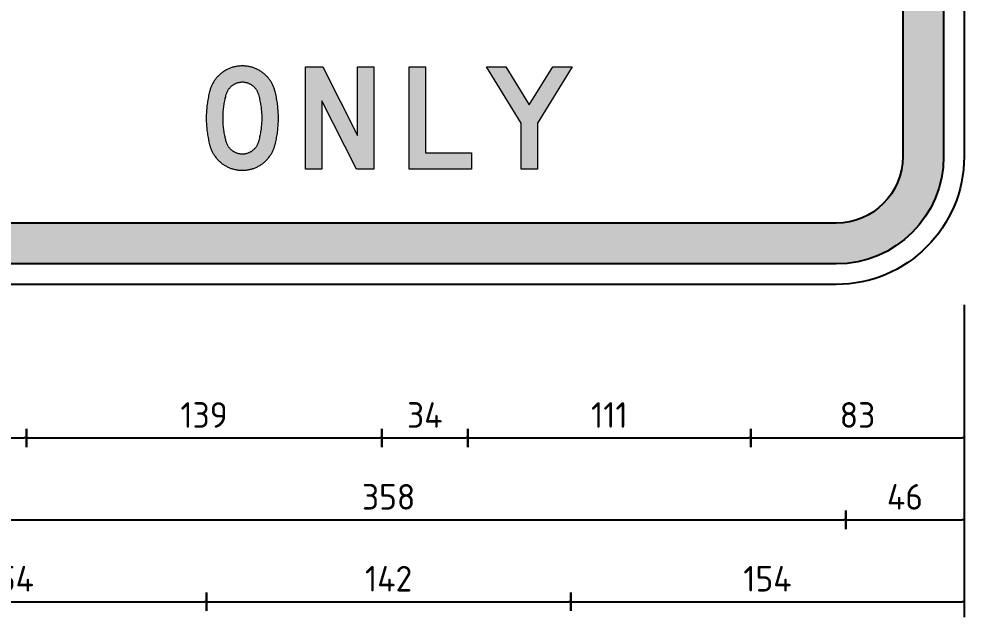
# Model space of a CAD drawing. Extents: x 0 to 752, y 0 to 297.
# Drawn here: x 184.2 to 276.6, y 108.2 to 166.6 of the extents above; entities that cross this region are included whole.
import ezdxf

# ---------------------------------------------------------------- set-up
doc = ezdxf.new("R2010")
doc.units = 0
doc.layers.get('0').update_dxf_attribs({"linetype": 'CONTINUOUS'})
doc.layers.get('DEFPOINTS').update_dxf_attribs({"linetype": 'CONTINUOUS'})
for name, color, linetype in [('L25', 1, 'CONTINUOUS'), ('L35', 3, 'CONTINUOUS'), ('T25', 1, 'CONTINUOUS')]:
    doc.layers.add(name, color=color, linetype=linetype)
doc.styles.add('ISO', font='iso3098b.shx')
doc.dimstyles.new('SIGNSDIM', dxfattribs={"dimtxt": 2.5, "dimasz": 0.2, "dimexe": 1.5, "dimexo": 2, "dimgap": 1, "dimtad": 1, "dimdec": 4, "dimlfac": 4, "dimrnd": 1, "dimdsep": 46, "dimtxsty": 'ISO', "dimblk": 'SGNDIM', "dimcen": 2.5, "dimse2": 1, "dimadec": 0, "dimazin": 0, "dimtfac": 1, "dimtdec": 4, "dimtix": 1, "dimtmove": 0, "dimatfit": 3, "dimldrblk": 'SGNDIM', "dimfxl": 1, "dimtolj": 1, "dimtzin": 0, "dimarcsym": 0})

# ---------------------------------------------------------------- blocks, each defined once
blk = doc.blocks.new('SGNDIM')
for p, q in [((0, 0), (-1, 0)), ((0, 4.5), (0, -4.5))]:
    blk.add_line(p, q)
blk = doc.blocks.new('*D5')
at = {"layer": 'DEFPOINTS', "color": 0, "transparency": 16777216}
for p in [(164.066, 140.7), (184.905, 140.7), (184.905, 125.7)]:
    blk.add_point(p, dxfattribs=at)
at = {"layer": 'T25', "color": 0, "lineweight": -2, "transparency": 16777216}
for p, q in [((164.066, 138.7), (164.066, 124.2)), ((164.266, 125.7), (184.705, 125.7))]:
    blk.add_line(p, q, dxfattribs=at)
at = {"layer": 'T25', "color": 0, "lineweight": -2, "transparency": 16777216, "xscale": 0.2, "yscale": 0.2, "zscale": 0.2, "rotation": 180}
blk.add_blockref('SGNDIM', (164.066, 125.7), dxfattribs=at)
at = {"layer": 'T25', "color": 0, "lineweight": -2, "transparency": 16777216, "xscale": 0.2, "yscale": 0.2, "zscale": 0.2}
blk.add_blockref('SGNDIM', (184.905, 125.7), dxfattribs=at)
at = {"layer": 'T25', "color": 0, "transparency": 16777216, "insert": (174.486, 127.95), "char_height": 2.5, "attachment_point": 5, "style": 'ISO'}
blk.add_mtext('\\A1;83', dxfattribs=at)
blk = doc.blocks.new('*D6')
at = {"layer": 'DEFPOINTS', "color": 0, "transparency": 16777216}
for p in [(184.905, 140.7), (219.65, 140.7), (219.65, 125.7)]:
    blk.add_point(p, dxfattribs=at)
at = {"layer": 'T25', "color": 0, "lineweight": -2, "transparency": 16777216}
blk.add_line((185.105, 125.7), (219.45, 125.7), dxfattribs=at)
at = {"layer": 'T25', "color": 0, "lineweight": -2, "transparency": 16777216, "xscale": 0.2, "yscale": 0.2, "zscale": 0.2, "rotation": 180}
blk.add_blockref('SGNDIM', (184.905, 125.7), dxfattribs=at)
at = {"layer": 'T25', "color": 0, "lineweight": -2, "transparency": 16777216, "xscale": 0.2, "yscale": 0.2, "zscale": 0.2}
blk.add_blockref('SGNDIM', (219.65, 125.7), dxfattribs=at)
at = {"layer": 'T25', "color": 0, "transparency": 16777216, "insert": (202.278, 127.95), "char_height": 2.5, "attachment_point": 5, "style": 'ISO'}
blk.add_mtext('\\A1;139', dxfattribs=at)
blk = doc.blocks.new('*D7')
at = {"layer": 'DEFPOINTS', "color": 0, "transparency": 16777216}
for p in [(219.65, 140.7), (228.055, 140.7), (228.055, 125.7)]:
    blk.add_point(p, dxfattribs=at)
at = {"layer": 'T25', "color": 0, "lineweight": -2, "transparency": 16777216}
blk.add_line((219.85, 125.7), (227.855, 125.7), dxfattribs=at)
at = {"layer": 'T25', "color": 0, "lineweight": -2, "transparency": 16777216, "xscale": 0.2, "yscale": 0.2, "zscale": 0.2, "rotation": 180}
blk.add_blockref('SGNDIM', (219.65, 125.7), dxfattribs=at)
at = {"layer": 'T25', "color": 0, "lineweight": -2, "transparency": 16777216, "xscale": 0.2, "yscale": 0.2, "zscale": 0.2}
blk.add_blockref('SGNDIM', (228.055, 125.7), dxfattribs=at)
at = {"layer": 'T25', "color": 0, "transparency": 16777216, "insert": (223.853, 127.95), "char_height": 2.5, "attachment_point": 5, "style": 'ISO'}
blk.add_mtext('\\A1;34', dxfattribs=at)
blk = doc.blocks.new('*D8')
at = {"layer": 'DEFPOINTS', "color": 0, "transparency": 16777216}
for p in [(228.055, 140.7), (255.727, 140.7), (255.727, 125.7)]:
    blk.add_point(p, dxfattribs=at)
at = {"layer": 'T25', "color": 0, "lineweight": -2, "transparency": 16777216}
blk.add_line((228.255, 125.7), (255.527, 125.7), dxfattribs=at)
at = {"layer": 'T25', "color": 0, "lineweight": -2, "transparency": 16777216, "xscale": 0.2, "yscale": 0.2, "zscale": 0.2, "rotation": 180}
blk.add_blockref('SGNDIM', (228.055, 125.7), dxfattribs=at)
at = {"layer": 'T25', "color": 0, "lineweight": -2, "transparency": 16777216, "xscale": 0.2, "yscale": 0.2, "zscale": 0.2}
blk.add_blockref('SGNDIM', (255.727, 125.7), dxfattribs=at)
at = {"layer": 'T25', "color": 0, "transparency": 16777216, "insert": (241.891, 127.95), "char_height": 2.5, "attachment_point": 5, "style": 'ISO'}
blk.add_mtext('\\A1;111', dxfattribs=at)
blk = doc.blocks.new('*D9')
at = {"layer": 'DEFPOINTS', "color": 0, "transparency": 16777216}
for p in [(255.727, 140.7), (276.566, 140.7), (276.566, 125.7)]:
    blk.add_point(p, dxfattribs=at)
at = {"layer": 'T25', "color": 0, "lineweight": -2, "transparency": 16777216}
for p, q in [((276.566, 138.7), (276.566, 124.2)), ((255.927, 125.7), (276.366, 125.7))]:
    blk.add_line(p, q, dxfattribs=at)
at = {"layer": 'T25', "color": 0, "lineweight": -2, "transparency": 16777216, "xscale": 0.2, "yscale": 0.2, "zscale": 0.2, "rotation": 180}
blk.add_blockref('SGNDIM', (255.727, 125.7), dxfattribs=at)
at = {"layer": 'T25', "color": 0, "lineweight": -2, "transparency": 16777216, "xscale": 0.2, "yscale": 0.2, "zscale": 0.2}
blk.add_blockref('SGNDIM', (276.566, 125.7), dxfattribs=at)
at = {"layer": 'T25', "color": 0, "transparency": 16777216, "insert": (266.147, 127.95), "char_height": 2.5, "attachment_point": 5, "style": 'ISO'}
blk.add_mtext('\\A1;83', dxfattribs=at)
blk = doc.blocks.new('*D11')
at = {"layer": 'DEFPOINTS', "color": 0, "transparency": 16777216}
for p in [(175.629, 140.7), (265.004, 140.7), (265.004, 117.7)]:
    blk.add_point(p, dxfattribs=at)
at = {"layer": 'T25', "color": 0, "lineweight": -2, "transparency": 16777216}
blk.add_line((175.829, 117.7), (264.804, 117.7), dxfattribs=at)
at = {"layer": 'T25', "color": 0, "lineweight": -2, "transparency": 16777216, "xscale": 0.2, "yscale": 0.2, "zscale": 0.2, "rotation": 180}
blk.add_blockref('SGNDIM', (175.629, 117.7), dxfattribs=at)
at = {"layer": 'T25', "color": 0, "lineweight": -2, "transparency": 16777216, "xscale": 0.2, "yscale": 0.2, "zscale": 0.2}
blk.add_blockref('SGNDIM', (265.004, 117.7), dxfattribs=at)
at = {"layer": 'T25', "color": 0, "transparency": 16777216, "insert": (220.316, 119.95), "char_height": 2.5, "attachment_point": 5, "style": 'ISO'}
blk.add_mtext('\\A1;358', dxfattribs=at)
blk = doc.blocks.new('*D12')
at = {"layer": 'DEFPOINTS', "color": 0, "transparency": 16777216}
for p in [(265.004, 140.7), (276.566, 140.7), (276.566, 117.7)]:
    blk.add_point(p, dxfattribs=at)
at = {"layer": 'T25', "color": 0, "lineweight": -2, "transparency": 16777216}
for p, q in [((276.566, 138.7), (276.566, 116.2)), ((265.204, 117.7), (276.366, 117.7))]:
    blk.add_line(p, q, dxfattribs=at)
at = {"layer": 'T25', "color": 0, "lineweight": -2, "transparency": 16777216, "xscale": 0.2, "yscale": 0.2, "zscale": 0.2, "rotation": 180}
blk.add_blockref('SGNDIM', (265.004, 117.7), dxfattribs=at)
at = {"layer": 'T25', "color": 0, "lineweight": -2, "transparency": 16777216, "xscale": 0.2, "yscale": 0.2, "zscale": 0.2}
blk.add_blockref('SGNDIM', (276.566, 117.7), dxfattribs=at)
at = {"layer": 'T25', "color": 0, "transparency": 16777216, "insert": (270.785, 119.95), "char_height": 2.5, "attachment_point": 5, "style": 'ISO'}
blk.add_mtext('\\A1;46', dxfattribs=at)
blk = doc.blocks.new('*D13')
at = {"layer": 'DEFPOINTS', "color": 0, "transparency": 16777216}
for p in [(164.066, 140.7), (202.509, 140.7), (202.509, 109.7)]:
    blk.add_point(p, dxfattribs=at)
at = {"layer": 'T25', "color": 0, "lineweight": -2, "transparency": 16777216}
for p, q in [((164.066, 138.7), (164.066, 108.2)), ((164.266, 109.7), (202.309, 109.7))]:
    blk.add_line(p, q, dxfattribs=at)
at = {"layer": 'T25', "color": 0, "lineweight": -2, "transparency": 16777216, "xscale": 0.2, "yscale": 0.2, "zscale": 0.2, "rotation": 180}
blk.add_blockref('SGNDIM', (164.066, 109.7), dxfattribs=at)
at = {"layer": 'T25', "color": 0, "lineweight": -2, "transparency": 16777216, "xscale": 0.2, "yscale": 0.2, "zscale": 0.2}
blk.add_blockref('SGNDIM', (202.509, 109.7), dxfattribs=at)
at = {"layer": 'T25', "color": 0, "transparency": 16777216, "insert": (183.288, 111.95), "char_height": 2.5, "attachment_point": 5, "style": 'ISO'}
blk.add_mtext('\\A1;154', dxfattribs=at)
blk = doc.blocks.new('*D14')
at = {"layer": 'DEFPOINTS', "color": 0, "transparency": 16777216}
for p in [(202.509, 140.7), (238.123, 140.7), (238.123, 109.7)]:
    blk.add_point(p, dxfattribs=at)
at = {"layer": 'T25', "color": 0, "lineweight": -2, "transparency": 16777216}
blk.add_line((202.709, 109.7), (237.923, 109.7), dxfattribs=at)
at = {"layer": 'T25', "color": 0, "lineweight": -2, "transparency": 16777216, "xscale": 0.2, "yscale": 0.2, "zscale": 0.2, "rotation": 180}
blk.add_blockref('SGNDIM', (202.509, 109.7), dxfattribs=at)
at = {"layer": 'T25', "color": 0, "lineweight": -2, "transparency": 16777216, "xscale": 0.2, "yscale": 0.2, "zscale": 0.2}
blk.add_blockref('SGNDIM', (238.123, 109.7), dxfattribs=at)
at = {"layer": 'T25', "color": 0, "transparency": 16777216, "insert": (220.316, 111.95), "char_height": 2.5, "attachment_point": 5, "style": 'ISO'}
blk.add_mtext('\\A1;142', dxfattribs=at)
blk = doc.blocks.new('*D15')
at = {"layer": 'DEFPOINTS', "color": 0, "transparency": 16777216}
for p in [(238.123, 140.7), (276.566, 140.7), (276.566, 109.7)]:
    blk.add_point(p, dxfattribs=at)
at = {"layer": 'T25', "color": 0, "lineweight": -2, "transparency": 16777216}
for p, q in [((276.566, 138.7), (276.566, 108.2)), ((238.323, 109.7), (276.366, 109.7))]:
    blk.add_line(p, q, dxfattribs=at)
at = {"layer": 'T25', "color": 0, "lineweight": -2, "transparency": 16777216, "xscale": 0.2, "yscale": 0.2, "zscale": 0.2, "rotation": 180}
blk.add_blockref('SGNDIM', (238.123, 109.7), dxfattribs=at)
at = {"layer": 'T25', "color": 0, "lineweight": -2, "transparency": 16777216, "xscale": 0.2, "yscale": 0.2, "zscale": 0.2}
blk.add_blockref('SGNDIM', (276.566, 109.7), dxfattribs=at)
at = {"layer": 'T25', "color": 0, "transparency": 16777216, "insert": (257.345, 111.95), "char_height": 2.5, "attachment_point": 5, "style": 'ISO'}
blk.add_mtext('\\A1;154', dxfattribs=at)

msp = doc.modelspace()

# ---------------------------------------------------------------- hatches: boundary and pattern name
at = {"layer": 'L25'}
h = msp.add_hatch(color=256, dxfattribs=at)
edge = h.paths.add_edge_path()
edge.add_line((166.066288, 153.200393), (166.066288, 195.700393))
edge.add_arc((176.566288, 195.700393), 10.5, 90, 180, ccw=False)
edge.add_line((176.566288, 206.200393), (264.066288, 206.200393))
edge.add_arc((264.066288, 195.700393), 10.5, 0, 90, ccw=False)
edge.add_line((274.566288, 195.700393), (274.566288, 153.200393))
edge.add_arc((264.066288, 153.200393), 10.5, -90, 0, ccw=False)
edge.add_line((264.066288, 142.700393), (176.566288, 142.700393))
edge.add_arc((176.566288, 153.200393), 10.5, 180, 270, ccw=False)
edge = h.paths.add_edge_path(flags=16)
edge.add_line((170.066288, 153.200393), (170.066288, 195.700393))
edge.add_arc((176.566288, 195.700393), 6.5, 90, 180, ccw=False)
edge.add_line((176.566288, 202.200393), (264.066288, 202.200393))
edge.add_arc((264.066288, 195.700393), 6.5, 0, 90, ccw=False)
edge.add_line((270.566288, 195.700393), (270.566288, 153.200393))
edge.add_arc((264.066288, 153.200393), 6.5, -90, 0, ccw=False)
edge.add_line((264.066288, 146.700393), (176.566288, 146.700393))
edge.add_arc((176.566288, 153.200393), 6.5, 180, 270, ccw=False)
h = msp.add_hatch(color=256, dxfattribs=at)
h.paths.add_polyline_path([(229.868801, 161.954481), (231.766818, 161.954481), (234.064158, 158.252115), (236.366428, 161.954481), (238.264445, 161.954481), (234.867734, 156.452696), (234.867734, 151.956614), (233.265512, 151.956614), (233.265512, 156.452696)])
h.paths.add_polyline_path([(222.335891, 161.954481), (223.933183, 161.954481), (223.933183, 153.553906), (228.429266, 153.553906), (228.429266, 151.956614), (222.335891, 151.956614)])
h.paths.add_polyline_path([(212.180267, 161.954481), (213.876157, 161.954481), (217.277799, 155.254726), (217.277799, 161.954481), (218.875091, 161.954481), (218.875091, 151.956614), (217.17427, 151.956614), (213.777559, 158.651438), (213.777559, 151.956614), (212.180267, 151.956614)])
h.paths.add_polyline_path([(207.620096, 154.653277), (207.654605, 154.776525), (207.684185, 154.894843), (207.713764, 155.018091), (207.743344, 155.141338), (207.767993, 155.264586), (207.797573, 155.387834), (207.817292, 155.511082), (207.837012, 155.63433), (207.856732, 155.762508), (207.876451, 155.885756), (207.891241, 156.009003), (207.906031, 156.137181), (207.915891, 156.260429), (207.92575, 156.388607), (207.93068, 156.511855), (207.94054, 156.640032), (207.94054, 156.76328), (207.94547, 156.891458), (207.94547, 157.014706), (207.94054, 157.142884), (207.94054, 157.271062), (207.93068, 157.394309), (207.92575, 157.522487), (207.915891, 157.645735), (207.906031, 157.768983), (207.891241, 157.897161), (207.876451, 158.020409), (207.856732, 158.148586), (207.837012, 158.271834), (207.817292, 158.395082), (207.797573, 158.51833), (207.767993, 158.641578), (207.743344, 158.764826), (207.713764, 158.888074), (207.684185, 159.011321), (207.654605, 159.134569), (207.620096, 159.252887), (207.600376, 159.307116), (207.580656, 159.361345), (207.560937, 159.415574), (207.536287, 159.469804), (207.511638, 159.524033), (207.486988, 159.573332), (207.457408, 159.622631), (207.427829, 159.67193), (207.39825, 159.721229), (207.36374, 159.770528), (207.329231, 159.814898), (207.289791, 159.859267), (207.250352, 159.903636), (207.210913, 159.948005), (207.171473, 159.987445), (207.127104, 160.026884), (207.087665, 160.066323), (207.038366, 160.100833), (206.993997, 160.135342), (206.944697, 160.169851), (206.900328, 160.199431), (206.846099, 160.22901), (206.7968, 160.25859), (206.747501, 160.283239), (206.693272, 160.307889), (206.639043, 160.332539), (206.584814, 160.352258), (206.530585, 160.371978), (206.476355, 160.386768), (206.422126, 160.401557), (206.362967, 160.416347), (206.308738, 160.426207), (206.249579, 160.436067), (206.19535, 160.445927), (206.136191, 160.450857), (206.077032, 160.450857), (206.017873, 160.455786), (205.963644, 160.450857), (205.904485, 160.450857), (205.845326, 160.445927), (205.791097, 160.436067), (205.731938, 160.426207), (205.672779, 160.416347), (205.61855, 160.401557), (205.564321, 160.386768), (205.505162, 160.371978), (205.450933, 160.352258), (205.396704, 160.332539), (205.347405, 160.307889), (205.293176, 160.283239), (205.243877, 160.25859), (205.189648, 160.22901), (205.140349, 160.199431), (205.091049, 160.169851), (205.04668, 160.135342), (204.997381, 160.100833), (204.953012, 160.066323), (204.908643, 160.026884), (204.869203, 159.987445), (204.824834, 159.948005), (204.785395, 159.903636), (204.750885, 159.859267), (204.711446, 159.814898), (204.676937, 159.770528), (204.642427, 159.721229), (204.612848, 159.67193), (204.583268, 159.622631), (204.553689, 159.573332), (204.524109, 159.524033), (204.49946, 159.469804), (204.47974, 159.415574), (204.45509, 159.361345), (204.440301, 159.307116), (204.420581, 159.252887), (204.386072, 159.134569), (204.356492, 159.011321), (204.321983, 158.888074), (204.297333, 158.764826), (204.267754, 158.641578), (204.243104, 158.51833), (204.223384, 158.395082), (204.198735, 158.271834), (204.179015, 158.148586), (204.164225, 158.020409), (204.149436, 157.897161), (204.134646, 157.768983), (204.124786, 157.645735), (204.114926, 157.522487), (204.105066, 157.394309), (204.100137, 157.271062), (204.095207, 157.142884), (204.095207, 157.014706), (204.095207, 156.891458), (204.095207, 156.76328), (204.100137, 156.640032), (204.105066, 156.511855), (204.114926, 156.388607), (204.124786, 156.260429), (204.134646, 156.137181), (204.149436, 156.009003), (204.164225, 155.885756), (204.179015, 155.762508), (204.198735, 155.63433), (204.223384, 155.511082), (204.243104, 155.387834), (204.267754, 155.264586), (204.297333, 155.141338), (204.321983, 155.018091), (204.356492, 154.894843), (204.386072, 154.776525), (204.420581, 154.653277), (204.440301, 154.599048), (204.45509, 154.544819), (204.47974, 154.49059), (204.49946, 154.436361), (204.524109, 154.387061), (204.553689, 154.332832), (204.583268, 154.283533), (204.612848, 154.234234), (204.642427, 154.184935), (204.676937, 154.135636), (204.711446, 154.091267), (204.750885, 154.046897), (204.785395, 154.002528), (204.824834, 153.963089), (204.869203, 153.91872), (204.908643, 153.87928), (204.953012, 153.844771), (204.997381, 153.805332), (205.04668, 153.770822), (205.091049, 153.741243), (205.140349, 153.706733), (205.189648, 153.677154), (205.243877, 153.647574), (205.293176, 153.622925), (205.347405, 153.598275), (205.396704, 153.578555), (205.450933, 153.553906), (205.505162, 153.539116), (205.564321, 153.519396), (205.61855, 153.504607), (205.672779, 153.489817), (205.731938, 153.479957), (205.791097, 153.470097), (205.845326, 153.465167), (205.904485, 153.460238), (205.963644, 153.455308), (206.017873, 153.455308), (206.077032, 153.455308), (206.136191, 153.460238), (206.19535, 153.465167), (206.249579, 153.470097), (206.308738, 153.479957), (206.362967, 153.489817), (206.422126, 153.504607), (206.476355, 153.519396), (206.530585, 153.539116), (206.584814, 153.553906), (206.639043, 153.578555), (206.693272, 153.598275), (206.747501, 153.622925), (206.7968, 153.647574), (206.846099, 153.677154), (206.900328, 153.706733), (206.944697, 153.741243), (206.993997, 153.770822), (207.038366, 153.805332), (207.087665, 153.844771), (207.127104, 153.87928), (207.171473, 153.91872), (207.210913, 153.963089), (207.250352, 154.002528), (207.289791, 154.046897), (207.329231, 154.091267), (207.36374, 154.135636), (207.39825, 154.184935), (207.427829, 154.234234), (207.457408, 154.283533), (207.486988, 154.332832), (207.511638, 154.387061), (207.536287, 154.436361), (207.560937, 154.49059), (207.580656, 154.544819), (207.600376, 154.599048)], flags=16)
h.paths.add_polyline_path([(209.217388, 154.352552), (209.251897, 154.49059), (209.286407, 154.628627), (209.315986, 154.766665), (209.345566, 154.909632), (209.370215, 155.04767), (209.394865, 155.185708), (209.419515, 155.328675), (209.439234, 155.466713), (209.458954, 155.60968), (209.473744, 155.747718), (209.488533, 155.890685), (209.503323, 156.033653), (209.518113, 156.171691), (209.527973, 156.314658), (209.532903, 156.457626), (209.537832, 156.600593), (209.542762, 156.738631), (209.542762, 156.881598), (209.542762, 157.024566), (209.542762, 157.167533), (209.537832, 157.310501), (209.532903, 157.448538), (209.527973, 157.591506), (209.518113, 157.734474), (209.503323, 157.877441), (209.488533, 158.015479), (209.473744, 158.158446), (209.458954, 158.301414), (209.439234, 158.439451), (209.419515, 158.582419), (209.394865, 158.720456), (209.370215, 158.858494), (209.345566, 159.001462), (209.315986, 159.139499), (209.286407, 159.277537), (209.251897, 159.415574), (209.217388, 159.553612), (209.197668, 159.632491), (209.173019, 159.711369), (209.153299, 159.785318), (209.12372, 159.864197), (209.09907, 159.938145), (209.069491, 160.017024), (209.034981, 160.090973), (209.000472, 160.164921), (208.965962, 160.23887), (208.931453, 160.307889), (208.892014, 160.381838), (208.852574, 160.450857), (208.808205, 160.519875), (208.763836, 160.588894), (208.719467, 160.652983), (208.670168, 160.722002), (208.620868, 160.786091), (208.571569, 160.85018), (208.51734, 160.909339), (208.468041, 160.973427), (208.408882, 161.032586), (208.354653, 161.091745), (208.295494, 161.145975), (208.236335, 161.200204), (208.177176, 161.254433), (208.113087, 161.308662), (208.053928, 161.357961), (207.984909, 161.40726), (207.92082, 161.456559), (207.856732, 161.500928), (207.787713, 161.545298), (207.718694, 161.584737), (207.649675, 161.629106), (207.575726, 161.668545), (207.506708, 161.703055), (207.432759, 161.737564), (207.35881, 161.772074), (207.284861, 161.806583), (207.205983, 161.836163), (207.132034, 161.865742), (207.058085, 161.890392), (206.979207, 161.915041), (206.900328, 161.934761), (206.821449, 161.95941), (206.742571, 161.9742), (206.663692, 161.99392), (206.584814, 162.00871), (206.505935, 162.018569), (206.422126, 162.028429), (206.343248, 162.038289), (206.264369, 162.043219), (206.180561, 162.048149), (206.101682, 162.053079), (206.017873, 162.053079), (205.938995, 162.053079), (205.860116, 162.048149), (205.776308, 162.043219), (205.697429, 162.038289), (205.61362, 162.028429), (205.534742, 162.018569), (205.455863, 162.00871), (205.376984, 161.99392), (205.298106, 161.9742), (205.219227, 161.95941), (205.140349, 161.934761), (205.06147, 161.915041), (204.982591, 161.890392), (204.908643, 161.865742), (204.829764, 161.836163), (204.755815, 161.806583), (204.681867, 161.772074), (204.607918, 161.737564), (204.533969, 161.703055), (204.46495, 161.668545), (204.391002, 161.629106), (204.321983, 161.584737), (204.252964, 161.545298), (204.183945, 161.500928), (204.119856, 161.456559), (204.050837, 161.40726), (203.986749, 161.357961), (203.92266, 161.308662), (203.863501, 161.254433), (203.804342, 161.200204), (203.745183, 161.145975), (203.686024, 161.091745), (203.626865, 161.032586), (203.572636, 160.973427), (203.518407, 160.909339), (203.469107, 160.85018), (203.414878, 160.786091), (203.370509, 160.722002), (203.32121, 160.652983), (203.276841, 160.588894), (203.232472, 160.519875), (203.188102, 160.450857), (203.148663, 160.381838), (203.109224, 160.307889), (203.074714, 160.23887), (203.035275, 160.164921), (203.005696, 160.090973), (202.971186, 160.017024), (202.941607, 159.938145), (202.912027, 159.864197), (202.887378, 159.785318), (202.862728, 159.711369), (202.843008, 159.632491), (202.823289, 159.553612), (202.788779, 159.415574), (202.75427, 159.277537), (202.72469, 159.139499), (202.695111, 159.001462), (202.670461, 158.858494), (202.645812, 158.720456), (202.621162, 158.582419), (202.601443, 158.439451), (202.581723, 158.301414), (202.562003, 158.158446), (202.547213, 158.015479), (202.537354, 157.877441), (202.522564, 157.734474), (202.512704, 157.591506), (202.507774, 157.448538), (202.497914, 157.310501), (202.497914, 157.167533), (202.492984, 157.024566), (202.492984, 156.881598), (202.497914, 156.738631), (202.497914, 156.600593), (202.507774, 156.457626), (202.512704, 156.314658), (202.522564, 156.171691), (202.537354, 156.033653), (202.547213, 155.890685), (202.562003, 155.747718), (202.581723, 155.60968), (202.601443, 155.466713), (202.621162, 155.328675), (202.645812, 155.185708), (202.670461, 155.04767), (202.695111, 154.909632), (202.72469, 154.766665), (202.75427, 154.628627), (202.788779, 154.49059), (202.823289, 154.352552), (202.843008, 154.273673), (202.862728, 154.199725), (202.887378, 154.120846), (202.912027, 154.041967), (202.941607, 153.968019), (202.971186, 153.89407), (203.005696, 153.815191), (203.035275, 153.741243), (203.074714, 153.672224), (203.109224, 153.598275), (203.148663, 153.529256), (203.188102, 153.455308), (203.232472, 153.386289), (203.276841, 153.3222), (203.32121, 153.253181), (203.370509, 153.189092), (203.414878, 153.120073), (203.469107, 153.060914), (203.518407, 152.996826), (203.572636, 152.937667), (203.626865, 152.878508), (203.686024, 152.819349), (203.745183, 152.76019), (203.804342, 152.705961), (203.863501, 152.651731), (203.92266, 152.602432), (203.986749, 152.548203), (204.050837, 152.498904), (204.119856, 152.454535), (204.183945, 152.405236), (204.252964, 152.360867), (204.321983, 152.321427), (204.391002, 152.281988), (204.46495, 152.242549), (204.533969, 152.203109), (204.607918, 152.1686), (204.681867, 152.13409), (204.755815, 152.104511), (204.829764, 152.070002), (204.908643, 152.045352), (204.982591, 152.015772), (205.06147, 151.996053), (205.140349, 151.971403), (205.219227, 151.951684), (205.298106, 151.931964), (205.376984, 151.917174), (205.455863, 151.902384), (205.534742, 151.887595), (205.61362, 151.877735), (205.697429, 151.867875), (205.776308, 151.862945), (205.860116, 151.858015), (205.938995, 151.853085), (206.017873, 151.853085), (206.101682, 151.853085), (206.180561, 151.858015), (206.264369, 151.862945), (206.343248, 151.867875), (206.422126, 151.877735), (206.505935, 151.887595), (206.584814, 151.902384), (206.663692, 151.917174), (206.742571, 151.931964), (206.821449, 151.951684), (206.900328, 151.971403), (206.979207, 151.996053), (207.058085, 152.015772), (207.132034, 152.045352), (207.205983, 152.070002), (207.284861, 152.104511), (207.35881, 152.13409), (207.432759, 152.1686), (207.506708, 152.203109), (207.575726, 152.242549), (207.649675, 152.281988), (207.718694, 152.321427), (207.787713, 152.360867), (207.856732, 152.405236), (207.92082, 152.454535), (207.984909, 152.498904), (208.053928, 152.548203), (208.113087, 152.602432), (208.177176, 152.651731), (208.236335, 152.705961), (208.295494, 152.76019), (208.354653, 152.819349), (208.408882, 152.878508), (208.468041, 152.937667), (208.51734, 152.996826), (208.571569, 153.060914), (208.620868, 153.120073), (208.670168, 153.189092), (208.719467, 153.253181), (208.763836, 153.3222), (208.808205, 153.386289), (208.852574, 153.455308), (208.892014, 153.529256), (208.931453, 153.598275), (208.965962, 153.672224), (209.000472, 153.741243), (209.034981, 153.815191), (209.069491, 153.89407), (209.09907, 153.968019), (209.12372, 154.041967), (209.153299, 154.120846), (209.173019, 154.199725), (209.197668, 154.273673)])

# ---------------------------------------------------------------- linework, layer by layer
for points in [[(166.066288, 153.200393), (166.066288, 195.700393, -0.414213562), (176.566288, 206.200393), (264.066288, 206.200393, -0.414213562), (274.566288, 195.700393), (274.566288, 153.200393, -0.414213562), (264.066288, 142.700393), (176.566288, 142.700393, -0.414213562)], [(170.066288, 153.200393), (170.066288, 195.700393, -0.414213562), (176.566288, 202.200393), (264.066288, 202.200393, -0.414213562), (270.566288, 195.700393), (270.566288, 153.200393, -0.414213562), (264.066288, 146.700393), (176.566288, 146.700393, -0.414213562)]]:
    msp.add_lwpolyline(points, format="xyb", close=True, dxfattribs=at)
at = {"layer": 'L25', "lineweight": 0}
for points in [[(209.217388, 154.352552), (209.251897, 154.49059), (209.286407, 154.628627), (209.315986, 154.766665), (209.345566, 154.909632), (209.370215, 155.04767), (209.394865, 155.185708), (209.419515, 155.328675), (209.439234, 155.466713), (209.458954, 155.60968), (209.473744, 155.747718), (209.488533, 155.890685), (209.503323, 156.033653), (209.518113, 156.171691), (209.527973, 156.314658), (209.532903, 156.457626), (209.537832, 156.600593), (209.542762, 156.738631), (209.542762, 156.881598), (209.542762, 157.024566), (209.542762, 157.167533), (209.537832, 157.310501), (209.532903, 157.448538), (209.527973, 157.591506), (209.518113, 157.734474), (209.503323, 157.877441), (209.488533, 158.015479), (209.473744, 158.158446), (209.458954, 158.301414), (209.439234, 158.439451), (209.419515, 158.582419), (209.394865, 158.720456), (209.370215, 158.858494), (209.345566, 159.001462), (209.315986, 159.139499), (209.286407, 159.277537), (209.251897, 159.415574), (209.217388, 159.553612), (209.197668, 159.632491), (209.173019, 159.711369), (209.153299, 159.785318), (209.12372, 159.864197), (209.09907, 159.938145), (209.069491, 160.017024), (209.034981, 160.090973), (209.000472, 160.164921), (208.965962, 160.23887), (208.931453, 160.307889), (208.892014, 160.381838), (208.852574, 160.450857), (208.808205, 160.519875), (208.763836, 160.588894), (208.719467, 160.652983), (208.670168, 160.722002), (208.620868, 160.786091), (208.571569, 160.85018), (208.51734, 160.909339), (208.468041, 160.973427), (208.408882, 161.032586), (208.354653, 161.091745), (208.295494, 161.145975), (208.236335, 161.200204), (208.177176, 161.254433), (208.113087, 161.308662), (208.053928, 161.357961), (207.984909, 161.40726), (207.92082, 161.456559), (207.856732, 161.500928), (207.787713, 161.545298), (207.718694, 161.584737), (207.649675, 161.629106), (207.575726, 161.668545), (207.506708, 161.703055), (207.432759, 161.737564), (207.35881, 161.772074), (207.284861, 161.806583), (207.205983, 161.836163), (207.132034, 161.865742), (207.058085, 161.890392), (206.979207, 161.915041), (206.900328, 161.934761), (206.821449, 161.95941), (206.742571, 161.9742), (206.663692, 161.99392), (206.584814, 162.00871), (206.505935, 162.018569), (206.422126, 162.028429), (206.343248, 162.038289), (206.264369, 162.043219), (206.180561, 162.048149), (206.101682, 162.053079), (206.017873, 162.053079), (205.938995, 162.053079), (205.860116, 162.048149), (205.776308, 162.043219), (205.697429, 162.038289), (205.61362, 162.028429), (205.534742, 162.018569), (205.455863, 162.00871), (205.376984, 161.99392), (205.298106, 161.9742), (205.219227, 161.95941), (205.140349, 161.934761), (205.06147, 161.915041), (204.982591, 161.890392), (204.908643, 161.865742), (204.829764, 161.836163), (204.755815, 161.806583), (204.681867, 161.772074), (204.607918, 161.737564), (204.533969, 161.703055), (204.46495, 161.668545), (204.391002, 161.629106), (204.321983, 161.584737), (204.252964, 161.545298), (204.183945, 161.500928), (204.119856, 161.456559), (204.050837, 161.40726), (203.986749, 161.357961), (203.92266, 161.308662), (203.863501, 161.254433), (203.804342, 161.200204), (203.745183, 161.145975), (203.686024, 161.091745), (203.626865, 161.032586), (203.572636, 160.973427), (203.518407, 160.909339), (203.469107, 160.85018), (203.414878, 160.786091), (203.370509, 160.722002), (203.32121, 160.652983), (203.276841, 160.588894), (203.232472, 160.519875), (203.188102, 160.450857), (203.148663, 160.381838), (203.109224, 160.307889), (203.074714, 160.23887), (203.035275, 160.164921), (203.005696, 160.090973), (202.971186, 160.017024), (202.941607, 159.938145), (202.912027, 159.864197), (202.887378, 159.785318), (202.862728, 159.711369), (202.843008, 159.632491), (202.823289, 159.553612), (202.788779, 159.415574), (202.75427, 159.277537), (202.72469, 159.139499), (202.695111, 159.001462), (202.670461, 158.858494), (202.645812, 158.720456), (202.621162, 158.582419), (202.601443, 158.439451), (202.581723, 158.301414), (202.562003, 158.158446), (202.547213, 158.015479), (202.537354, 157.877441), (202.522564, 157.734474), (202.512704, 157.591506), (202.507774, 157.448538), (202.497914, 157.310501), (202.497914, 157.167533), (202.492984, 157.024566), (202.492984, 156.881598), (202.497914, 156.738631), (202.497914, 156.600593), (202.507774, 156.457626), (202.512704, 156.314658), (202.522564, 156.171691), (202.537354, 156.033653), (202.547213, 155.890685), (202.562003, 155.747718), (202.581723, 155.60968), (202.601443, 155.466713), (202.621162, 155.328675), (202.645812, 155.185708), (202.670461, 155.04767), (202.695111, 154.909632), (202.72469, 154.766665), (202.75427, 154.628627), (202.788779, 154.49059), (202.823289, 154.352552), (202.843008, 154.273673), (202.862728, 154.199725), (202.887378, 154.120846), (202.912027, 154.041967), (202.941607, 153.968019), (202.971186, 153.89407), (203.005696, 153.815191), (203.035275, 153.741243), (203.074714, 153.672224), (203.109224, 153.598275), (203.148663, 153.529256), (203.188102, 153.455308), (203.232472, 153.386289), (203.276841, 153.3222), (203.32121, 153.253181), (203.370509, 153.189092), (203.414878, 153.120073), (203.469107, 153.060914), (203.518407, 152.996826), (203.572636, 152.937667), (203.626865, 152.878508), (203.686024, 152.819349), (203.745183, 152.76019), (203.804342, 152.705961), (203.863501, 152.651731), (203.92266, 152.602432), (203.986749, 152.548203), (204.050837, 152.498904), (204.119856, 152.454535), (204.183945, 152.405236), (204.252964, 152.360867), (204.321983, 152.321427), (204.391002, 152.281988), (204.46495, 152.242549), (204.533969, 152.203109), (204.607918, 152.1686), (204.681867, 152.13409), (204.755815, 152.104511), (204.829764, 152.070002), (204.908643, 152.045352), (204.982591, 152.015772), (205.06147, 151.996053), (205.140349, 151.971403), (205.219227, 151.951684), (205.298106, 151.931964), (205.376984, 151.917174), (205.455863, 151.902384), (205.534742, 151.887595), (205.61362, 151.877735), (205.697429, 151.867875), (205.776308, 151.862945), (205.860116, 151.858015), (205.938995, 151.853085), (206.017873, 151.853085), (206.101682, 151.853085), (206.180561, 151.858015), (206.264369, 151.862945), (206.343248, 151.867875), (206.422126, 151.877735), (206.505935, 151.887595), (206.584814, 151.902384), (206.663692, 151.917174), (206.742571, 151.931964), (206.821449, 151.951684), (206.900328, 151.971403), (206.979207, 151.996053), (207.058085, 152.015772), (207.132034, 152.045352), (207.205983, 152.070002), (207.284861, 152.104511), (207.35881, 152.13409), (207.432759, 152.1686), (207.506708, 152.203109), (207.575726, 152.242549), (207.649675, 152.281988), (207.718694, 152.321427), (207.787713, 152.360867), (207.856732, 152.405236), (207.92082, 152.454535), (207.984909, 152.498904), (208.053928, 152.548203), (208.113087, 152.602432), (208.177176, 152.651731), (208.236335, 152.705961), (208.295494, 152.76019), (208.354653, 152.819349), (208.408882, 152.878508), (208.468041, 152.937667), (208.51734, 152.996826), (208.571569, 153.060914), (208.620868, 153.120073), (208.670168, 153.189092), (208.719467, 153.253181), (208.763836, 153.3222), (208.808205, 153.386289), (208.852574, 153.455308), (208.892014, 153.529256), (208.931453, 153.598275), (208.965962, 153.672224), (209.000472, 153.741243), (209.034981, 153.815191), (209.069491, 153.89407), (209.09907, 153.968019), (209.12372, 154.041967), (209.153299, 154.120846), (209.173019, 154.199725), (209.197668, 154.273673)], [(212.180267, 161.954481), (213.876157, 161.954481), (217.277799, 155.254726), (217.277799, 161.954481), (218.875091, 161.954481), (218.875091, 151.956614), (217.17427, 151.956614), (213.777559, 158.651438), (213.777559, 151.956614), (212.180267, 151.956614), (212.180267, 161.954481)], [(222.335891, 161.954481), (223.933183, 161.954481), (223.933183, 153.553906), (228.429266, 153.553906), (228.429266, 151.956614), (222.335891, 151.956614), (222.335891, 161.954481)], [(229.868801, 161.954481), (231.766818, 161.954481), (234.064158, 158.252115), (236.366428, 161.954481), (238.264445, 161.954481), (234.867734, 156.452696), (234.867734, 151.956614), (233.265512, 151.956614), (233.265512, 156.452696), (229.868801, 161.954481)], [(207.620096, 154.653277), (207.654605, 154.776525), (207.684185, 154.894843), (207.713764, 155.018091), (207.743344, 155.141338), (207.767993, 155.264586), (207.797573, 155.387834), (207.817292, 155.511082), (207.837012, 155.63433), (207.856732, 155.762508), (207.876451, 155.885756), (207.891241, 156.009003), (207.906031, 156.137181), (207.915891, 156.260429), (207.92575, 156.388607), (207.93068, 156.511855), (207.94054, 156.640032), (207.94054, 156.76328), (207.94547, 156.891458), (207.94547, 157.014706), (207.94054, 157.142884), (207.94054, 157.271062), (207.93068, 157.394309), (207.92575, 157.522487), (207.915891, 157.645735), (207.906031, 157.768983), (207.891241, 157.897161), (207.876451, 158.020409), (207.856732, 158.148586), (207.837012, 158.271834), (207.817292, 158.395082), (207.797573, 158.51833), (207.767993, 158.641578), (207.743344, 158.764826), (207.713764, 158.888074), (207.684185, 159.011321), (207.654605, 159.134569), (207.620096, 159.252887), (207.600376, 159.307116), (207.580656, 159.361345), (207.560937, 159.415574), (207.536287, 159.469804), (207.511638, 159.524033), (207.486988, 159.573332), (207.457408, 159.622631), (207.427829, 159.67193), (207.39825, 159.721229), (207.36374, 159.770528), (207.329231, 159.814898), (207.289791, 159.859267), (207.250352, 159.903636), (207.210913, 159.948005), (207.171473, 159.987445), (207.127104, 160.026884), (207.087665, 160.066323), (207.038366, 160.100833), (206.993997, 160.135342), (206.944697, 160.169851), (206.900328, 160.199431), (206.846099, 160.22901), (206.7968, 160.25859), (206.747501, 160.283239), (206.693272, 160.307889), (206.639043, 160.332539), (206.584814, 160.352258), (206.530585, 160.371978), (206.476355, 160.386768), (206.422126, 160.401557), (206.362967, 160.416347), (206.308738, 160.426207), (206.249579, 160.436067), (206.19535, 160.445927), (206.136191, 160.450857), (206.077032, 160.450857), (206.017873, 160.455786), (205.963644, 160.450857), (205.904485, 160.450857), (205.845326, 160.445927), (205.791097, 160.436067), (205.731938, 160.426207), (205.672779, 160.416347), (205.61855, 160.401557), (205.564321, 160.386768), (205.505162, 160.371978), (205.450933, 160.352258), (205.396704, 160.332539), (205.347405, 160.307889), (205.293176, 160.283239), (205.243877, 160.25859), (205.189648, 160.22901), (205.140349, 160.199431), (205.091049, 160.169851), (205.04668, 160.135342), (204.997381, 160.100833), (204.953012, 160.066323), (204.908643, 160.026884), (204.869203, 159.987445), (204.824834, 159.948005), (204.785395, 159.903636), (204.750885, 159.859267), (204.711446, 159.814898), (204.676937, 159.770528), (204.642427, 159.721229), (204.612848, 159.67193), (204.583268, 159.622631), (204.553689, 159.573332), (204.524109, 159.524033), (204.49946, 159.469804), (204.47974, 159.415574), (204.45509, 159.361345), (204.440301, 159.307116), (204.420581, 159.252887), (204.386072, 159.134569), (204.356492, 159.011321), (204.321983, 158.888074), (204.297333, 158.764826), (204.267754, 158.641578), (204.243104, 158.51833), (204.223384, 158.395082), (204.198735, 158.271834), (204.179015, 158.148586), (204.164225, 158.020409), (204.149436, 157.897161), (204.134646, 157.768983), (204.124786, 157.645735), (204.114926, 157.522487), (204.105066, 157.394309), (204.100137, 157.271062), (204.095207, 157.142884), (204.095207, 157.014706), (204.095207, 156.891458), (204.095207, 156.76328), (204.100137, 156.640032), (204.105066, 156.511855), (204.114926, 156.388607), (204.124786, 156.260429), (204.134646, 156.137181), (204.149436, 156.009003), (204.164225, 155.885756), (204.179015, 155.762508), (204.198735, 155.63433), (204.223384, 155.511082), (204.243104, 155.387834), (204.267754, 155.264586), (204.297333, 155.141338), (204.321983, 155.018091), (204.356492, 154.894843), (204.386072, 154.776525), (204.420581, 154.653277), (204.440301, 154.599048), (204.45509, 154.544819), (204.47974, 154.49059), (204.49946, 154.436361), (204.524109, 154.387061), (204.553689, 154.332832), (204.583268, 154.283533), (204.612848, 154.234234), (204.642427, 154.184935), (204.676937, 154.135636), (204.711446, 154.091267), (204.750885, 154.046897), (204.785395, 154.002528), (204.824834, 153.963089), (204.869203, 153.91872), (204.908643, 153.87928), (204.953012, 153.844771), (204.997381, 153.805332), (205.04668, 153.770822), (205.091049, 153.741243), (205.140349, 153.706733), (205.189648, 153.677154), (205.243877, 153.647574), (205.293176, 153.622925), (205.347405, 153.598275), (205.396704, 153.578555), (205.450933, 153.553906), (205.505162, 153.539116), (205.564321, 153.519396), (205.61855, 153.504607), (205.672779, 153.489817), (205.731938, 153.479957), (205.791097, 153.470097), (205.845326, 153.465167), (205.904485, 153.460238), (205.963644, 153.455308), (206.017873, 153.455308), (206.077032, 153.455308), (206.136191, 153.460238), (206.19535, 153.465167), (206.249579, 153.470097), (206.308738, 153.479957), (206.362967, 153.489817), (206.422126, 153.504607), (206.476355, 153.519396), (206.530585, 153.539116), (206.584814, 153.553906), (206.639043, 153.578555), (206.693272, 153.598275), (206.747501, 153.622925), (206.7968, 153.647574), (206.846099, 153.677154), (206.900328, 153.706733), (206.944697, 153.741243), (206.993997, 153.770822), (207.038366, 153.805332), (207.087665, 153.844771), (207.127104, 153.87928), (207.171473, 153.91872), (207.210913, 153.963089), (207.250352, 154.002528), (207.289791, 154.046897), (207.329231, 154.091267), (207.36374, 154.135636), (207.39825, 154.184935), (207.427829, 154.234234), (207.457408, 154.283533), (207.486988, 154.332832), (207.511638, 154.387061), (207.536287, 154.436361), (207.560937, 154.49059), (207.580656, 154.544819), (207.600376, 154.599048)]]:
    msp.add_lwpolyline(points, close=True, dxfattribs=at)
at = {"layer": 'L35'}
msp.add_lwpolyline([(164.066288, 153.200393), (164.066288, 195.700393, -0.414213562), (176.566288, 208.200393), (264.066288, 208.200393, -0.414213562), (276.566288, 195.700393), (276.566288, 153.200393, -0.414213562), (264.066288, 140.700393), (176.566288, 140.700393, -0.414213562)], format="xyb", close=True, dxfattribs=at)

# ---------------------------------------------------------------- dimensions: what is measured, and where the dimension line sits
at = {"layer": 'T25'}
for base, p2, picture, middle in [((184.905138, 125.700393), (184.905138, 140.700393), '*D5', (174.485713, 127.950393)), ((202.509328, 109.700393), (202.509328, 140.700393), '*D13', (183.287808, 111.950393))]:
    dim = msp.add_linear_dim(base=base, p1=(164.066288, 140.700393), p2=p2, dimstyle='SIGNSDIM', dxfattribs=at)
    dim.commit()
    dim.dimension.update_dxf_attribs({"geometry": picture, "text_midpoint": middle})
for base, p1, p2, override, picture, middle in [((265.004072, 117.700393), (175.628504, 140.700393), (265.004072, 140.700393), {"dimse1": 1}, '*D11', (220.316288, 119.950393)), ((219.6504500308, 125.7003931956), (184.9051375308, 140.7003931956), (219.6504500308, 140.7003931956), {"dimse1": 1}, '*D6', (202.2777937808, 127.9503931956)), ((238.123248, 109.700393), (202.509328, 140.700393), (238.123248, 140.700393), {"dimse1": 1}, '*D14', (220.316288, 111.950393)), ((228.054995, 125.700393), (219.65045, 140.700393), (228.054995, 140.700393), {"dimse1": 1}, '*D7', (223.852723, 127.950393)), ((255.727439, 125.700393), (228.054995, 140.700393), (255.727439, 140.700393), {"dimse1": 1}, '*D8', (241.891217, 127.950393)), ((276.566288, 109.700393), (238.123248, 140.700393), (276.566288, 140.700393), {"dimse1": 1, "dimse2": 0}, '*D15', (257.344768, 111.950393)), ((276.566288, 125.700393), (255.727439, 140.700393), (276.566288, 140.700393), {"dimse1": 1, "dimse2": 0}, '*D9', (266.146863, 127.950393)), ((276.566288, 117.700393), (265.004072, 140.700393), (276.566288, 140.700393), {"dimse1": 1, "dimse2": 0}, '*D12', (270.78518, 119.950393))]:
    dim = msp.add_linear_dim(base=base, p1=p1, p2=p2, dimstyle='SIGNSDIM', override=override, dxfattribs=at)
    dim.commit()
    dim.dimension.update_dxf_attribs({"geometry": picture, "text_midpoint": middle})

doc.saveas('drawing.dxf')
